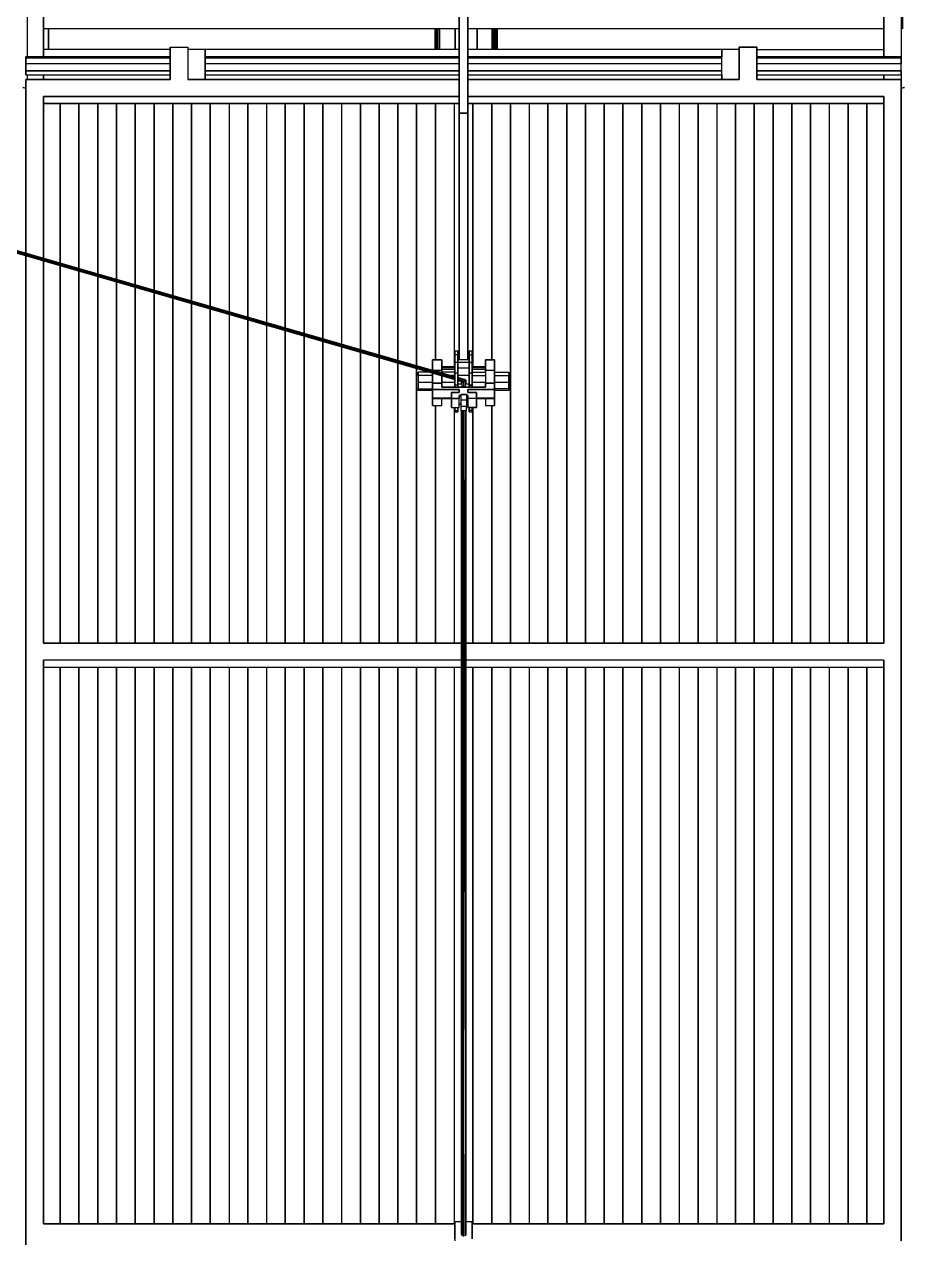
# Model space of a CAD drawing. Extents: x -32 to 51.8, y -51.6 to -5.5.
# Drawn here: x 9.26 to 13.27, y -48.26 to -42.71 of the extents above; entities that cross this region are included whole.
import ezdxf

# ---------------------------------------------------------------- set-up
doc = ezdxf.new("R2010")
doc.units = 0
doc.header["$MEASUREMENT"] = 0
doc.layers.get('0').update_dxf_attribs({"linetype": 'CONTINUOUS'})
doc.layers.add('hachures', color=5, linetype='CONTINUOUS')

msp = doc.modelspace()

# ---------------------------------------------------------------- linework, layer by layer
for p, q in [((11.2464, -43.1207), (11.2464, -41.2391)), ((11.2464, -41.2391), (11.2464, -43.1207)), ((11.286, -43.1207), (11.286, -41.2391)), ((11.286, -41.2391), (11.286, -43.1207)), ((11.2464, -41.2813), (11.2464, -43.0952)), ((13.2728, -42.7353), (13.2728, -42.2401)), ((11.2464, -43.0952), (11.2464, -42.5372)), ((9.2728, -42.6379), (9.2728, -42.8625)), ((9.3462, -42.6379), (9.3462, -42.8625)), ((9.3462, -42.6379), (9.3462, -42.8292)), ((9.3462, -42.8625), (9.3462, -42.6379)), ((11.2464, -42.6379), (11.2464, -43.1375)), ((13.1862, -42.8625), (13.1862, -42.6379)), ((13.1862, -42.6379), (13.1862, -42.8292)), ((13.1862, -42.6379), (13.1862, -42.8625)), ((13.1862, -42.8292), (13.1862, -42.6379)), ((13.2662, -42.6379), (13.2662, -42.8625)), ((13.2662, -42.6379), (13.2662, -42.8625)), ((13.2662, -42.6379), (13.2662, -42.7353)), ((11.2464, -42.7353), (9.3462, -42.7353)), ((9.3692, -42.7353), (9.3692, -42.8292)), ((9.3692, -42.7353), (9.3692, -42.8292)), ((9.3692, -42.8292), (9.3692, -42.7353)), ((11.1357, -42.8292), (11.1357, -42.7353)), ((11.1357, -42.7353), (11.1357, -42.8292)), ((11.1381, -42.7353), (11.138, -42.8292)), ((11.139, -42.8292), (11.139, -42.7353)), ((11.1447, -42.7353), (11.1446, -42.8292)), ((11.147, -42.8292), (11.147, -42.7353)), ((11.1526, -42.7353), (11.1525, -42.8292)), ((11.1549, -42.8292), (11.1549, -42.7353)), ((11.1572, -42.8292), (11.1572, -42.7353)), ((11.1582, -42.8292), (11.1582, -42.7353)), ((11.2277, -42.7353), (11.2277, -42.8292)), ((11.2277, -42.8292), (11.2277, -42.7353)), ((11.2277, -42.8292), (11.2277, -42.7353)), ((11.2277, -42.8292), (11.2277, -42.7353)), ((11.2277, -42.8292), (11.2277, -42.7353)), ((13.1862, -42.7353), (11.286, -42.7353)), ((11.3277, -42.7353), (11.3277, -42.8292)), ((11.3277, -42.8292), (11.3277, -42.7353)), ((11.3972, -42.8292), (11.3972, -42.7353)), ((11.3972, -42.8292), (11.3972, -42.7353)), ((11.3981, -42.7353), (11.3982, -42.8292)), ((11.4005, -42.7353), (11.4005, -42.8292)), ((11.4028, -42.7353), (11.4029, -42.8292)), ((11.4084, -42.7353), (11.4084, -42.8292)), ((11.4108, -42.8292), (11.4107, -42.7353)), ((11.4164, -42.7353), (11.4164, -42.8292)), ((11.4174, -42.8292), (11.4173, -42.7353)), ((11.4197, -42.7353), (11.4197, -42.8292)), ((13.2662, -42.7353), (13.2662, -42.7353)), ((13.2728, -42.7353), (13.2728, -42.7353)), ((9.9262, -42.8292), (9.3462, -42.8292)), ((9.3462, -42.8625), (9.3462, -42.8292)), ((9.9262, -42.9662), (9.9262, -42.8197)), ((9.9262, -42.8197), (10.0062, -42.8197)), ((9.9262, -42.852), (9.9262, -42.8197)), ((9.9262, -42.8197), (9.9262, -42.9662)), ((9.9262, -42.8197), (9.9262, -42.852)), ((10.0062, -42.8197), (10.0062, -42.9662)), ((10.0062, -42.8197), (10.0062, -42.8292)), ((10.0862, -42.8292), (10.0062, -42.8292)), ((11.2464, -42.8292), (10.0862, -42.8292)), ((10.0862, -42.9662), (10.0862, -42.8292)), ((10.0862, -42.8292), (10.0862, -42.9662)), ((12.4462, -42.8292), (11.286, -42.8292)), ((12.4462, -42.8292), (12.4462, -42.8292)), ((12.5262, -42.8292), (12.4462, -42.8292)), ((12.4462, -42.8292), (12.4462, -42.8292)), ((12.4462, -42.8292), (12.4462, -42.8292)), ((12.4462, -42.9662), (12.4462, -42.8292)), ((12.4462, -42.8625), (12.4462, -42.8292)), ((12.4462, -42.8292), (12.4462, -42.8625)), ((12.6062, -42.8197), (12.5262, -42.8197)), ((12.5262, -42.8197), (12.5262, -42.8197)), ((12.5262, -42.8197), (12.5262, -42.852)), ((12.5262, -42.8197), (12.5262, -42.9662)), ((12.5262, -42.852), (12.5262, -42.8197)), ((12.5262, -42.8197), (12.6062, -42.8197)), ((12.5262, -42.8292), (12.5262, -42.8292)), ((12.5262, -42.9662), (12.5262, -42.8292)), ((12.5262, -42.8292), (12.5262, -42.9662)), ((12.6062, -42.9662), (12.6062, -42.8197)), ((12.6062, -42.8197), (12.6062, -42.8197)), ((12.6062, -42.8197), (12.6062, -42.9662)), ((12.6062, -42.8292), (13.1862, -42.8292)), ((13.1862, -42.8625), (13.1862, -42.8292)), ((13.1862, -42.8292), (13.1862, -42.8625)), ((9.2662, -42.8625), (9.2662, -42.8682)), ((9.2662, -42.8625), (9.2662, -42.8812)), ((9.9262, -42.8625), (9.2662, -42.8625)), ((9.2662, -42.8682), (9.2662, -42.8625)), ((9.2662, -42.8625), (9.9262, -42.8625)), ((9.2662, -42.8682), (9.2662, -42.895)), ((9.2662, -42.8682), (9.9262, -42.8682)), ((9.2662, -42.895), (9.2662, -42.8682)), ((9.2662, -42.8812), (9.2662, -42.8812)), ((9.2662, -42.8812), (9.2662, -42.9134)), ((9.2662, -42.9134), (9.2662, -42.8812)), ((9.2662, -42.8812), (9.2662, -42.8812)), ((9.9262, -42.852), (9.9262, -42.852)), ((9.9262, -42.852), (9.9262, -42.8625)), ((9.9262, -42.8625), (9.9262, -42.852)), ((9.9262, -42.852), (9.9262, -42.852)), ((11.2464, -42.8625), (10.0862, -42.8625)), ((10.0862, -42.8625), (11.2464, -42.8625)), ((10.0862, -42.8682), (11.2464, -42.8682)), ((12.4462, -42.8625), (11.286, -42.8625)), ((11.286, -42.8625), (12.4462, -42.8625)), ((11.286, -42.8682), (12.4462, -42.8682)), ((12.5262, -42.852), (12.5262, -42.852)), ((12.5262, -42.8625), (12.5262, -42.852)), ((12.5262, -42.852), (12.5262, -42.8625)), ((12.5262, -42.8625), (12.5262, -42.8625)), ((12.5262, -42.8625), (12.5262, -42.8625)), ((12.5262, -42.8682), (12.5262, -42.8682)), ((12.6062, -42.852), (12.6062, -42.8625)), ((13.2662, -42.8625), (12.6062, -42.8625)), ((12.6062, -42.8625), (13.2662, -42.8625)), ((12.6062, -42.8682), (13.2662, -42.8682)), ((13.2662, -42.8625), (13.2662, -42.8682)), ((13.2662, -42.8682), (13.2662, -42.8625)), ((13.2662, -42.8625), (13.2662, -42.8812)), ((13.2662, -42.8682), (13.2662, -42.895)), ((13.2662, -42.895), (13.2662, -42.8682)), ((13.2662, -42.8812), (13.2662, -42.895)), ((9.2662, -42.895), (9.2662, -42.9272)), ((9.9262, -42.895), (9.2662, -42.895)), ((9.2662, -42.9272), (9.2662, -42.895)), ((9.2662, -42.9134), (9.2662, -42.9134)), ((9.2662, -42.9134), (9.2662, -42.9402)), ((9.2662, -42.9402), (9.2662, -42.9134)), ((9.2662, -42.9272), (9.2662, -42.9459)), ((9.2662, -42.9272), (9.9262, -42.9272)), ((9.2662, -42.9459), (9.2662, -42.9272)), ((9.9262, -42.9272), (9.2662, -42.9272)), ((9.2662, -42.9402), (9.2662, -42.9402)), ((9.2662, -42.9459), (9.2662, -42.9402)), ((9.2662, -42.9402), (9.2662, -42.9402)), ((9.2662, -42.9402), (9.2662, -42.9459)), ((11.2464, -42.895), (10.0862, -42.895)), ((10.0862, -42.9272), (11.2464, -42.9272)), ((11.2464, -42.9272), (10.0862, -42.9272)), ((12.4462, -42.895), (11.286, -42.895)), ((11.286, -42.9272), (12.4462, -42.9272)), ((12.4462, -42.9272), (11.286, -42.9272)), ((12.5262, -42.895), (12.5262, -42.895)), ((12.5262, -42.9272), (12.5262, -42.9272)), ((12.5262, -42.9272), (12.5262, -42.9272)), ((13.2662, -42.895), (12.6062, -42.895)), ((12.6062, -42.9272), (13.2662, -42.9272)), ((13.2662, -42.9272), (12.6062, -42.9272)), ((13.2662, -42.9272), (13.2662, -42.895)), ((13.2662, -42.9272), (13.2662, -42.9459)), ((13.2662, -42.9272), (13.2662, -42.9402)), ((13.2662, -42.9459), (13.2662, -42.9272)), ((13.2662, -42.9402), (13.2662, -42.9459)), ((9.2662, -42.9459), (9.9262, -42.9459)), ((9.2662, -43.0443), (9.2662, -42.9662)), ((9.2662, -42.9662), (9.3462, -42.9662)), ((9.3462, -42.9662), (9.2662, -42.9662)), ((9.2662, -42.9662), (9.2662, -42.9984)), ((9.2662, -42.9984), (9.2662, -42.9662)), ((9.2662, -42.9662), (9.2662, -43.0443)), ((9.2662, -42.9984), (9.2662, -42.9984)), ((9.2662, -42.9984), (9.2662, -43.0766)), ((9.2662, -42.9985), (9.2662, -42.9985)), ((9.2662, -43.0766), (9.2662, -42.9985)), ((9.2728, -42.9459), (9.2728, -42.9662)), ((9.3462, -42.9662), (9.3462, -42.9459)), ((9.3462, -42.9459), (9.3462, -42.9662)), ((9.3462, -42.9662), (9.3462, -42.9459)), ((9.3462, -42.9662), (9.9262, -42.9662)), ((9.9262, -42.9662), (9.3462, -42.9662)), ((9.9262, -42.9459), (9.9262, -42.9662)), ((9.9262, -42.9662), (9.9262, -42.9459)), ((9.9262, -42.9662), (9.9262, -42.9662)), ((10.0062, -42.9662), (11.2464, -42.9662)), ((11.2464, -42.9662), (10.0062, -42.9662)), ((10.0862, -42.9459), (11.2464, -42.9459)), ((11.286, -42.9459), (12.4462, -42.9459)), ((11.286, -42.9662), (12.5262, -42.9662)), ((12.5262, -42.9662), (11.286, -42.9662)), ((12.4462, -42.9662), (12.4462, -42.9459)), ((12.4462, -42.9459), (12.4462, -42.9662)), ((12.5262, -42.9459), (12.5262, -42.9459)), ((12.5262, -42.9662), (12.5262, -42.9459)), ((12.5262, -42.9459), (12.5262, -42.9662)), ((12.5262, -42.9662), (12.5262, -42.9662)), ((12.6062, -42.9459), (13.2662, -42.9459)), ((12.6062, -42.9459), (12.6062, -42.9662)), ((13.1862, -42.9662), (12.6062, -42.9662)), ((12.6062, -42.9662), (12.6062, -42.9662)), ((12.6062, -42.9662), (13.1862, -42.9662)), ((13.1862, -42.9662), (13.1862, -42.9459)), ((13.1862, -42.9459), (13.1862, -42.9662)), ((13.1862, -42.9662), (13.1862, -42.9459)), ((13.1862, -42.9459), (13.1862, -42.9662)), ((13.2662, -42.9662), (13.1862, -42.9662)), ((13.1862, -42.9662), (13.2662, -42.9662)), ((13.2662, -42.9459), (13.2662, -42.9662)), ((13.2662, -42.9459), (13.2662, -42.9662)), ((13.2662, -42.9662), (13.2662, -42.9662)), ((13.2662, -43.0443), (13.2662, -42.9662)), ((13.2662, -42.9662), (13.2662, -43.0443)), ((13.2662, -42.9985), (13.2662, -43.0443)), ((9.2518, -43.0038), (9.2662, -43.0058)), ((9.2662, -43.0058), (9.2518, -43.0039)), ((9.2662, -43.7603), (9.2662, -43.0443)), ((9.2662, -43.0443), (9.2662, -43.7603)), ((9.3462, -43.0443), (9.3462, -43.0443)), ((9.3462, -43.0443), (9.9262, -43.0443)), ((9.3462, -43.7834), (9.3462, -43.0443)), ((9.9262, -43.0443), (9.3462, -43.0443)), ((9.3462, -43.0443), (9.3462, -43.7834)), ((9.9262, -43.0443), (10.0062, -43.0443)), ((10.0062, -43.0443), (9.9262, -43.0443)), ((10.0062, -43.0443), (11.2464, -43.0443)), ((11.2464, -43.0443), (10.0062, -43.0443)), ((11.2464, -43.0952), (11.2464, -43.0311)), ((11.286, -43.0443), (12.5262, -43.0443)), ((12.5262, -43.0443), (11.286, -43.0443)), ((12.5262, -43.0443), (12.6062, -43.0443)), ((12.6062, -43.0443), (12.5262, -43.0443)), ((12.6062, -43.0443), (13.1862, -43.0443)), ((13.1862, -43.0443), (12.6062, -43.0443)), ((13.1862, -43.0443), (13.1862, -43.0766)), ((13.1862, -45.5437), (13.1862, -43.0443)), ((13.1862, -43.0443), (13.1862, -45.5437)), ((13.2662, -43.0058), (13.2804, -43.0038)), ((13.2804, -43.0038), (13.2662, -43.0058)), ((13.2662, -45.5437), (13.2662, -43.0443)), ((13.2662, -43.0443), (13.2662, -45.5437)), ((9.2662, -43.0766), (9.2662, -43.7603)), ((9.2662, -43.7603), (9.2662, -43.0766)), ((9.9262, -43.0766), (9.3462, -43.0766)), ((9.3462, -43.0766), (9.9262, -43.0766)), ((10.0062, -43.0766), (9.9262, -43.0766)), ((9.9262, -43.0766), (10.0062, -43.0766)), ((11.2464, -43.0766), (10.0062, -43.0766)), ((10.0062, -43.0766), (11.2464, -43.0766)), ((11.2464, -43.0952), (11.2464, -43.0952)), ((11.2464, -43.1375), (11.2464, -43.0952)), ((12.5262, -43.0766), (11.286, -43.0766)), ((11.286, -43.0766), (12.5262, -43.0766)), ((11.3089, -43.0766), (11.3089, -44.2807)), ((11.3947, -43.0766), (11.3947, -44.249)), ((12.6062, -43.0766), (12.5262, -43.0766)), ((12.5262, -43.0766), (12.6062, -43.0766)), ((13.1862, -43.0766), (12.6062, -43.0766)), ((12.6062, -43.0766), (13.1862, -43.0766)), ((13.1862, -43.0766), (13.1862, -45.5437)), ((7.1526, -43.1605), (11.226, -44.3378)), ((11.226, -44.3339), (7.1527, -43.1605)), ((11.2465, -44.2463), (11.2464, -43.1207)), ((11.2464, -43.1207), (11.286, -43.1207)), ((11.286, -43.1207), (11.2464, -43.1207)), ((11.2464, -43.1207), (11.2464, -44.2463)), ((11.2464, -43.1375), (11.2464, -43.1629)), ((11.2464, -43.1629), (11.2464, -43.1375)), ((11.2464, -43.1629), (11.2465, -44.2463)), ((11.2464, -44.2463), (11.2464, -43.1629)), ((11.286, -44.2463), (11.286, -43.1207)), ((11.286, -43.1207), (11.286, -43.1207)), ((11.286, -43.1207), (11.286, -44.2463)), ((11.226, -44.3378), (7.2049, -43.1766)), ((7.2049, -43.1766), (11.226, -44.3385)), ((11.226, -44.3339), (7.2091, -43.1732)), ((11.226, -44.329), (7.2092, -43.1731)), ((11.226, -44.3289), (7.2124, -43.1699)), ((11.226, -44.3259), (7.2124, -43.1699)), ((7.2139, -43.1681), (11.226, -44.3259)), ((9.2662, -45.5437), (9.2662, -43.7722)), ((9.2662, -43.7722), (9.2662, -45.576)), ((9.2662, -43.7722), (9.2662, -45.5437)), ((9.2662, -45.576), (9.2662, -43.7722)), ((9.3462, -45.5437), (9.3462, -43.7953)), ((9.3462, -43.7953), (9.3462, -45.5437)), ((11.226, -44.2076), (11.2405, -44.2076)), ((11.226, -44.2262), (11.226, -44.2076)), ((11.226, -44.2076), (11.226, -44.2127)), ((11.226, -44.2127), (11.226, -44.2358)), ((11.2405, -44.2076), (11.2405, -44.2262)), ((11.2405, -44.2262), (11.2405, -44.2076)), ((11.2916, -44.2076), (11.306, -44.2076)), ((11.2916, -44.2262), (11.2916, -44.2076)), ((11.2916, -44.2076), (11.2916, -44.2127)), ((11.2916, -44.2127), (11.2916, -44.2076)), ((11.2916, -44.2076), (11.2916, -44.2262)), ((11.2916, -44.2127), (11.2916, -44.2127)), ((11.2916, -44.2127), (11.2916, -44.2127)), ((11.2916, -44.2127), (11.2916, -44.2358)), ((11.2916, -44.2358), (11.2916, -44.2127)), ((11.306, -44.2076), (11.306, -44.2262)), ((11.306, -44.2262), (11.306, -44.2076)), ((11.1248, -44.249), (11.1248, -44.2619)), ((11.1248, -44.2619), (11.1248, -44.249)), ((11.1248, -44.249), (11.1667, -44.249)), ((11.1667, -44.249), (11.1248, -44.249)), ((11.1248, -44.249), (11.1248, -44.2967)), ((11.1248, -44.2619), (11.1248, -44.2967)), ((11.1248, -44.2967), (11.1248, -44.2619)), ((11.1667, -44.249), (11.1667, -44.2619)), ((11.1667, -44.2619), (11.1667, -44.249)), ((11.1667, -44.249), (11.1667, -44.2619)), ((11.1667, -44.2619), (11.1667, -44.2972)), ((11.1667, -44.2619), (11.1667, -44.2619)), ((11.1667, -44.2972), (11.1667, -44.2619)), ((11.2405, -44.2262), (11.226, -44.2262)), ((11.226, -44.2609), (11.226, -44.2262)), ((11.226, -44.2262), (11.226, -44.2609)), ((11.226, -44.2358), (11.226, -44.2358)), ((11.226, -44.2358), (11.226, -44.2778)), ((11.2405, -44.2609), (11.226, -44.2609)), ((11.226, -44.3103), (11.226, -44.2609)), ((11.226, -44.2778), (11.226, -44.2609)), ((11.226, -44.2609), (11.226, -44.3103)), ((11.2405, -44.2262), (11.2405, -44.2609)), ((11.2405, -44.2609), (11.2405, -44.2262)), ((11.2405, -44.2463), (11.2916, -44.2463)), ((11.2405, -44.2598), (11.2916, -44.2598)), ((11.2405, -44.2609), (11.2405, -44.3103)), ((11.2405, -44.3103), (11.2405, -44.2609)), ((11.2916, -44.2262), (11.306, -44.2262)), ((11.2916, -44.2609), (11.2916, -44.2262)), ((11.2916, -44.2262), (11.2916, -44.2609)), ((11.2916, -44.2358), (11.2916, -44.2358)), ((11.2916, -44.2358), (11.2916, -44.2463)), ((11.2916, -44.2463), (11.2916, -44.2598)), ((11.2916, -44.2609), (11.306, -44.2609)), ((11.2916, -44.3103), (11.2916, -44.2609)), ((11.306, -44.2609), (11.2916, -44.2609)), ((11.2916, -44.2609), (11.2916, -44.3103)), ((11.306, -44.2262), (11.306, -44.2609)), ((11.306, -44.2609), (11.306, -44.2262)), ((11.306, -44.2609), (11.306, -44.2609)), ((11.306, -44.2609), (11.306, -44.3103)), ((11.306, -44.3103), (11.306, -44.2609)), ((11.4077, -44.249), (11.3658, -44.249)), ((11.3658, -44.249), (11.3658, -44.2619)), ((11.3658, -44.2619), (11.3658, -44.249)), ((11.3658, -44.249), (11.4077, -44.249)), ((11.3658, -44.2619), (11.3658, -44.3045)), ((11.3658, -44.2619), (11.3658, -44.2972)), ((11.3658, -44.2972), (11.3658, -44.2619)), ((11.4077, -44.249), (11.4077, -44.2619)), ((11.4077, -44.2619), (11.4077, -44.249)), ((11.4077, -44.249), (11.4077, -44.2972)), ((11.4077, -44.2619), (11.4077, -44.2972)), ((11.4077, -44.2972), (11.4077, -44.2619)), ((11.0594, -44.3045), (11.0594, -44.3207)), ((11.1084, -44.3045), (11.0594, -44.3045)), ((11.0594, -44.3045), (11.0594, -44.313)), ((11.0594, -44.3207), (11.0594, -44.3045)), ((11.0594, -44.313), (11.0594, -44.313)), ((11.0594, -44.313), (11.0594, -44.3414)), ((11.0594, -44.3207), (11.0594, -44.3522)), ((11.1248, -44.3207), (11.0594, -44.3207)), ((11.1248, -44.2807), (11.1248, -44.2807)), ((11.1248, -44.2807), (11.1248, -44.2967)), ((11.1248, -44.2918), (11.1248, -44.2814)), ((11.1248, -44.2814), (11.1248, -44.2814)), ((11.1248, -44.3092), (11.1248, -44.3551)), ((11.1248, -44.3551), (11.1248, -44.3092)), ((11.1667, -44.2972), (11.1269, -44.2972)), ((11.1269, -44.2972), (11.1667, -44.2972)), ((11.226, -44.2807), (11.1667, -44.2807)), ((11.1667, -44.2814), (11.226, -44.2814)), ((11.226, -44.2918), (11.1667, -44.2918)), ((11.1667, -44.2918), (11.226, -44.2918)), ((11.1667, -44.2972), (11.1667, -44.2972)), ((11.1667, -44.3087), (11.1667, -44.2972)), ((11.1667, -44.2972), (11.1667, -44.3087)), ((11.226, -44.3045), (11.1667, -44.3045)), ((11.1667, -44.3551), (11.1667, -44.3213)), ((11.1667, -44.3213), (11.1667, -44.3551)), ((11.226, -44.3207), (11.2081, -44.3207)), ((11.226, -44.2778), (11.226, -44.2778)), ((11.226, -44.2778), (11.226, -44.3045)), ((11.226, -44.3259), (11.226, -44.2778)), ((11.226, -44.313), (11.226, -44.3045)), ((11.226, -44.3045), (11.226, -44.3207)), ((11.2405, -44.3103), (11.226, -44.3103)), ((11.226, -44.3646), (11.226, -44.3103)), ((11.226, -44.3103), (11.226, -44.3646)), ((11.226, -44.3207), (11.226, -44.3259)), ((11.2405, -44.2848), (11.2916, -44.2848)), ((11.2405, -44.3646), (11.2405, -44.3103)), ((11.2405, -44.3103), (11.2405, -44.3646)), ((11.2916, -44.3205), (11.2405, -44.3205)), ((11.2405, -44.33), (11.2743, -44.3398)), ((11.2743, -44.3398), (11.2405, -44.3301)), ((11.306, -44.3103), (11.2916, -44.3103)), ((11.2916, -44.3646), (11.2916, -44.3103)), ((11.2916, -44.3103), (11.2916, -44.3646)), ((11.3658, -44.2807), (11.306, -44.2807)), ((11.306, -44.2814), (11.3658, -44.2814)), ((11.3658, -44.2918), (11.306, -44.2918)), ((11.306, -44.2918), (11.3658, -44.2918)), ((11.306, -44.3045), (11.3658, -44.3045)), ((11.306, -44.3103), (11.306, -44.3646)), ((11.306, -44.3646), (11.306, -44.3103)), ((11.306, -44.3207), (11.3658, -44.3207)), ((11.3658, -44.2807), (11.3658, -44.2807)), ((11.3658, -44.2814), (11.3658, -44.2814)), ((11.3658, -44.3045), (11.3658, -44.2918)), ((11.3658, -44.2918), (11.3658, -44.3045)), ((11.3658, -44.2972), (11.3658, -44.3551)), ((11.4077, -44.2972), (11.3658, -44.2972)), ((11.4077, -44.2918), (11.4077, -44.2807)), ((11.4077, -44.2807), (11.4077, -44.2972)), ((11.4077, -44.2972), (11.4077, -44.3551)), ((11.4077, -44.3551), (11.4077, -44.2972)), ((11.4077, -44.3045), (11.4731, -44.3045)), ((11.4077, -44.3207), (11.4731, -44.3207)), ((11.4731, -44.3045), (11.4731, -44.3207)), ((11.4731, -44.313), (11.4731, -44.3045)), ((11.4731, -44.3207), (11.4731, -44.3522)), ((11.4731, -44.3522), (11.4731, -44.3207)), ((11.0594, -44.3414), (11.0594, -44.3414)), ((11.0594, -44.3414), (11.0594, -44.3414)), ((11.0594, -44.3414), (11.0594, -44.3729)), ((11.0594, -44.3522), (11.0594, -44.3806)), ((11.1248, -44.3522), (11.0594, -44.3522)), ((11.0594, -44.3729), (11.0594, -44.3729)), ((11.0594, -44.3729), (11.0594, -44.3892)), ((11.0594, -44.3729), (11.0594, -44.3729)), ((11.0594, -44.3806), (11.0594, -44.3892)), ((11.0594, -44.3806), (11.1248, -44.3806)), ((11.0594, -44.3892), (11.0594, -44.3806)), ((11.1248, -44.3551), (11.1248, -44.3735)), ((11.1667, -44.3551), (11.1248, -44.3551)), ((11.1248, -44.3739), (11.1248, -44.3555)), ((11.1248, -44.3555), (11.1667, -44.3555)), ((11.1248, -44.3735), (11.1248, -44.3838)), ((11.1248, -44.3838), (11.1248, -44.3739)), ((11.1248, -44.3838), (11.1248, -44.4244)), ((11.1248, -44.4244), (11.1248, -44.3838)), ((11.1248, -44.3838), (11.1667, -44.3838)), ((11.1667, -44.3842), (11.1248, -44.3842)), ((11.226, -44.3522), (11.1667, -44.3522)), ((11.1667, -44.3735), (11.1667, -44.3551)), ((11.1667, -44.3555), (11.1667, -44.3735)), ((11.2465, -44.3735), (11.1667, -44.3735)), ((11.1667, -44.3735), (11.1667, -44.3739)), ((11.1667, -44.3739), (11.2465, -44.3739)), ((11.1667, -44.3838), (11.2465, -44.3838)), ((11.2465, -44.3842), (11.1667, -44.3842)), ((11.226, -44.3385), (11.226, -44.3522)), ((11.226, -44.3735), (11.226, -44.3385)), ((11.226, -44.3522), (11.226, -44.3735)), ((11.2405, -44.3646), (11.226, -44.3646)), ((11.226, -44.3735), (11.226, -44.3646)), ((11.226, -44.3646), (11.226, -44.3735)), ((11.2776, -44.3438), (11.2405, -44.3331)), ((11.2776, -44.3438), (11.2405, -44.3331)), ((11.2743, -44.3478), (11.2405, -44.338)), ((11.2743, -44.3478), (11.2405, -44.3381)), ((11.2664, -44.3495), (11.2405, -44.342)), ((11.2405, -44.342), (11.2664, -44.3495)), ((11.2405, -44.3426), (11.2584, -44.3478)), ((11.2551, -44.3596), (11.2405, -44.3596)), ((11.2405, -44.3735), (11.2405, -44.3646)), ((11.2405, -44.3646), (11.2405, -44.3735)), ((11.286, -44.3735), (11.2465, -44.3735)), ((11.2465, -44.3739), (11.286, -44.3739)), ((11.2465, -44.3838), (11.2465, -44.3981)), ((11.2465, -44.3838), (11.2465, -44.3981)), ((11.2465, -44.3981), (11.2465, -44.3842)), ((11.2551, -44.3469), (11.2551, -44.3596)), ((11.261, -44.3735), (11.2584, -44.3478)), ((11.2584, -44.3478), (11.2584, -44.3735)), ((11.2664, -44.3495), (11.2584, -44.3478)), ((11.2743, -44.3478), (11.2664, -44.3495)), ((11.2689, -44.3735), (11.2664, -44.3495)), ((11.2664, -44.3495), (11.2664, -44.3735)), ((11.2743, -44.3398), (11.2776, -44.3438)), ((11.2776, -44.3438), (11.2743, -44.3478)), ((11.2743, -44.3735), (11.2743, -44.3478)), ((11.2776, -44.3596), (11.2776, -44.3438)), ((11.2916, -44.3596), (11.2776, -44.3596)), ((11.3658, -44.3735), (11.286, -44.3735)), ((11.286, -44.3739), (11.3658, -44.3739)), ((11.286, -44.3981), (11.286, -44.3838)), ((11.286, -44.3838), (11.286, -44.3842)), ((11.286, -44.3842), (11.286, -44.3838)), ((11.286, -44.3838), (11.3658, -44.3838)), ((11.3658, -44.3842), (11.286, -44.3842)), ((11.286, -44.3842), (11.286, -44.3981)), ((11.2916, -44.3646), (11.306, -44.3646)), ((11.2916, -44.3735), (11.2916, -44.3646)), ((11.306, -44.3646), (11.2916, -44.3646)), ((11.2916, -44.3646), (11.2916, -44.3735)), ((11.3658, -44.3522), (11.306, -44.3522)), ((11.306, -44.3646), (11.306, -44.3646)), ((11.306, -44.3646), (11.306, -44.3735)), ((11.306, -44.3735), (11.306, -44.3646)), ((11.3658, -44.3551), (11.3658, -44.3735)), ((11.4077, -44.3551), (11.3658, -44.3551)), ((11.3658, -44.3735), (11.3658, -44.3555)), ((11.3658, -44.3555), (11.4077, -44.3555)), ((11.3658, -44.3735), (11.3658, -44.3739)), ((11.3658, -44.3838), (11.4077, -44.3838)), ((11.4077, -44.3842), (11.3658, -44.3842)), ((11.4731, -44.3522), (11.4077, -44.3522)), ((11.4077, -44.3735), (11.4077, -44.3551)), ((11.4077, -44.3555), (11.4077, -44.3739)), ((11.4077, -44.3838), (11.4077, -44.3735)), ((11.4077, -44.3739), (11.4077, -44.3838)), ((11.4731, -44.3806), (11.4077, -44.3806)), ((11.4077, -44.4244), (11.4077, -44.3838)), ((11.4077, -44.3838), (11.4077, -44.4244)), ((11.4731, -44.3522), (11.4731, -44.3806)), ((11.4731, -44.3806), (11.4731, -44.3522)), ((11.4731, -44.3806), (11.4731, -44.3892)), ((11.1248, -44.3892), (11.0594, -44.3892)), ((11.1248, -44.3892), (11.1248, -44.4095)), ((11.1248, -44.4141), (11.1248, -44.3957)), ((11.1248, -44.4578), (11.1248, -44.3957)), ((11.1248, -44.3957), (11.1248, -44.3957)), ((11.1248, -44.3961), (11.1248, -44.3961)), ((11.1248, -44.3961), (11.1248, -44.4145)), ((11.1248, -44.4095), (11.1248, -44.4095)), ((11.1248, -44.4095), (11.1248, -44.4224)), ((11.1248, -44.4095), (11.1248, -44.4095)), ((11.1248, -44.4244), (11.1248, -44.4141)), ((11.1248, -44.4224), (11.1248, -44.4578)), ((11.1248, -44.4244), (11.1248, -44.4248)), ((11.1667, -44.4244), (11.1248, -44.4244)), ((11.1248, -44.4248), (11.1248, -44.4578)), ((11.1248, -44.4248), (11.1667, -44.4248)), ((11.2112, -44.4244), (11.1667, -44.4244)), ((11.1667, -44.4578), (11.1667, -44.4248)), ((11.1667, -44.4248), (11.2112, -44.4248)), ((11.2112, -44.4112), (11.2112, -44.3981)), ((11.2112, -44.3981), (11.2465, -44.3981)), ((11.2465, -44.3981), (11.2112, -44.3981)), ((11.2112, -44.3981), (11.2112, -44.4112)), ((11.2112, -44.4252), (11.2112, -44.4112)), ((11.2112, -44.4112), (11.2112, -44.4386)), ((11.2112, -44.4112), (11.2112, -44.4252)), ((11.2112, -44.4386), (11.2112, -44.4112)), ((11.2112, -44.4658), (11.2112, -44.4252)), ((11.2112, -44.4252), (11.2465, -44.4252)), ((11.2465, -44.4252), (11.2112, -44.4252)), ((11.2112, -44.4252), (11.2112, -44.4658)), ((11.2112, -44.4386), (11.2112, -44.4386)), ((11.2112, -44.4386), (11.2112, -44.4518)), ((11.2112, -44.4386), (11.2112, -44.4386)), ((11.2112, -44.4518), (11.2112, -44.4386)), ((11.2465, -44.4112), (11.2465, -44.4112)), ((11.2465, -44.4112), (11.255, -44.4112)), ((11.2465, -44.4252), (11.2465, -44.4112)), ((11.2465, -44.4112), (11.2465, -44.4252)), ((11.255, -44.4112), (11.2465, -44.4112)), ((11.2465, -44.4112), (11.2465, -44.4252)), ((11.2465, -44.4658), (11.2465, -44.4252)), ((11.255, -44.4085), (11.255, -44.4052)), ((11.255, -44.4052), (11.2793, -44.4052)), ((11.255, -44.4323), (11.255, -44.4085)), ((11.2793, -44.4085), (11.255, -44.4085)), ((11.255, -44.4625), (11.255, -44.4323)), ((11.2793, -44.4323), (11.255, -44.4323)), ((11.2793, -44.4052), (11.2793, -44.4085)), ((11.2793, -44.4085), (11.2793, -44.4323)), ((11.2793, -44.4112), (11.286, -44.4112)), ((11.286, -44.4112), (11.2793, -44.4112)), ((11.2793, -44.4323), (11.2793, -44.4625)), ((11.286, -44.3981), (11.3253, -44.3981)), ((11.3253, -44.3981), (11.286, -44.3981)), ((11.286, -44.4112), (11.286, -44.4518)), ((11.286, -44.4112), (11.286, -44.4252)), ((11.286, -44.4252), (11.286, -44.4112)), ((11.286, -44.4252), (11.286, -44.4658)), ((11.3253, -44.4252), (11.286, -44.4252)), ((11.286, -44.4658), (11.286, -44.4252)), ((11.286, -44.4386), (11.286, -44.4386)), ((11.286, -44.4386), (11.286, -44.4386)), ((11.3253, -44.3981), (11.3253, -44.4112)), ((11.3253, -44.4112), (11.3253, -44.3981)), ((11.3253, -44.4112), (11.3253, -44.4252)), ((11.3253, -44.4252), (11.3253, -44.4112)), ((11.3658, -44.4244), (11.3253, -44.4244)), ((11.3253, -44.4248), (11.3658, -44.4248)), ((11.3253, -44.4252), (11.3253, -44.4658)), ((11.3253, -44.4658), (11.3253, -44.4252)), ((11.4077, -44.4244), (11.3658, -44.4244)), ((11.3658, -44.4248), (11.4077, -44.4248)), ((11.3658, -44.4248), (11.3658, -44.4578)), ((11.3658, -44.4248), (11.3658, -44.4578)), ((11.4731, -44.3892), (11.4077, -44.3892)), ((11.4077, -44.4248), (11.4077, -44.4244)), ((11.4077, -44.4244), (11.4077, -44.4578)), ((11.4077, -44.4578), (11.4077, -44.4248)), ((11.1248, -44.4578), (11.1667, -44.4578)), ((11.2112, -44.4518), (11.2112, -44.4658)), ((11.2112, -44.4658), (11.2112, -44.4518)), ((11.2112, -44.4658), (11.2465, -44.4658)), ((11.226, -44.4658), (11.226, -44.4674)), ((11.226, -44.4809), (11.226, -44.4658)), ((11.226, -44.4658), (11.226, -44.4809)), ((11.226, -44.4674), (11.226, -44.4674)), ((11.226, -44.4674), (11.226, -44.486)), ((11.226, -44.4809), (11.2405, -44.4809)), ((11.226, -44.486), (11.226, -44.4809)), ((11.226, -44.4809), (11.226, -44.486)), ((11.226, -44.486), (11.2405, -44.486)), ((11.2405, -44.4809), (11.2405, -44.4658)), ((11.2405, -44.4658), (11.2405, -44.4809)), ((11.2405, -44.486), (11.2405, -44.4809)), ((11.2405, -44.4809), (11.2405, -44.486)), ((11.2465, -44.4518), (11.255, -44.4518)), ((11.255, -44.4518), (11.2465, -44.4518)), ((11.255, -44.4815), (11.255, -44.4625)), ((11.2793, -44.4625), (11.255, -44.4625)), ((11.2793, -44.4815), (11.255, -44.4815)), ((11.2551, -44.4815), (11.2551, -48.2472)), ((11.2552, -44.4815), (11.2584, -48.2541)), ((11.2584, -44.4815), (11.2584, -48.2541)), ((11.2585, -44.4815), (11.2663, -48.2569)), ((11.2663, -48.2569), (11.2664, -44.4815)), ((11.2665, -44.4815), (11.2743, -48.2541)), ((11.2743, -48.2541), (11.2743, -44.4815)), ((11.2776, -48.2472), (11.2744, -44.4815)), ((11.2776, -48.2472), (11.2776, -44.4815)), ((11.2793, -44.4518), (11.286, -44.4518)), ((11.286, -44.4518), (11.2793, -44.4518)), ((11.2793, -44.4815), (11.2793, -44.4625)), ((11.286, -44.4518), (11.286, -44.4658)), ((11.286, -44.4658), (11.286, -44.4518)), ((11.286, -44.4658), (11.3253, -44.4658)), ((11.3253, -44.4658), (11.286, -44.4658)), ((11.2916, -44.4809), (11.2916, -44.4658)), ((11.2916, -44.4674), (11.2916, -44.4658)), ((11.2916, -44.4658), (11.2916, -44.4809)), ((11.2916, -44.4658), (11.2916, -44.4674)), ((11.2916, -44.4674), (11.2916, -44.4674)), ((11.2916, -44.4674), (11.2916, -44.486)), ((11.2916, -44.486), (11.2916, -44.4674)), ((11.2916, -44.4674), (11.2916, -44.4674)), ((11.306, -44.4809), (11.2916, -44.4809)), ((11.2916, -44.486), (11.2916, -44.4809)), ((11.2916, -44.4809), (11.2916, -44.486)), ((11.2916, -44.486), (11.306, -44.486)), ((11.306, -44.4658), (11.306, -44.4809)), ((11.306, -44.4809), (11.306, -44.4658)), ((11.306, -44.4809), (11.306, -44.486)), ((11.306, -44.486), (11.306, -44.4809)), ((11.306, -44.486), (11.306, -44.486)), ((11.3089, -44.4658), (11.3089, -45.5437)), ((11.3658, -44.4578), (11.4077, -44.4578)), ((9.2662, -45.6218), (9.2662, -45.5437)), ((9.2662, -45.5437), (9.2662, -45.6218)), ((9.3462, -45.5437), (11.2551, -45.5437)), ((11.2551, -45.5437), (9.3462, -45.5437)), ((11.2776, -45.5437), (13.1862, -45.5437)), ((13.1862, -45.5437), (11.2776, -45.5437)), ((13.2662, -45.6218), (13.2662, -45.5437)), ((13.2662, -45.5437), (13.2662, -45.6218)), ((9.2662, -45.576), (9.2662, -45.6541)), ((9.2662, -45.6541), (9.2662, -45.576)), ((9.2662, -48.1993), (9.2662, -45.6218)), ((9.2662, -45.6218), (9.2662, -48.1993)), ((9.2662, -45.6541), (9.2662, -48.2316)), ((9.2662, -48.2316), (9.2662, -45.6541)), ((11.2551, -45.6218), (9.3462, -45.6218)), ((9.3462, -45.6218), (9.3462, -48.1993)), ((9.3462, -48.1993), (9.3462, -45.6218)), ((9.3462, -45.6541), (11.2551, -45.6541)), ((13.1862, -45.6218), (11.2776, -45.6218)), ((11.2776, -45.6541), (13.1862, -45.6541)), ((11.3089, -45.6541), (11.3089, -48.1993)), ((13.1862, -48.1993), (13.1862, -45.6218)), ((13.1862, -45.6218), (13.1862, -45.6541)), ((13.1862, -45.6218), (13.1862, -48.1993)), ((13.1862, -45.6541), (13.1862, -48.1993)), ((13.2662, -48.1993), (13.2662, -45.6218)), ((13.2662, -45.6218), (13.2662, -48.1993)), ((13.1862, -48.1993), (13.1862, -47.6838)), ((9.2662, -48.2774), (9.2662, -48.1993)), ((9.2662, -48.1993), (9.2662, -48.2774)), ((9.3462, -48.1993), (11.2262, -48.1993)), ((11.2262, -48.1993), (9.3462, -48.1993)), ((11.2551, -48.1902), (11.2262, -48.1902)), ((11.2262, -48.1902), (11.2262, -48.1993)), ((11.2262, -48.2683), (11.2262, -48.1902)), ((11.2262, -48.1902), (11.2262, -48.2683)), ((11.2262, -48.1993), (11.2262, -48.2774)), ((11.3062, -48.1902), (11.2776, -48.1902)), ((11.3062, -48.1902), (11.3062, -48.2683)), ((11.3062, -48.2683), (11.3062, -48.1902)), ((11.3062, -48.1993), (13.1862, -48.1993)), ((13.1862, -48.1993), (11.3062, -48.1993)), ((13.1862, -48.1993), (13.1862, -48.1993)), ((13.2662, -48.2774), (13.2662, -48.1993)), ((13.2662, -48.1993), (13.2662, -48.2775)), ((9.2662, -48.2316), (9.2662, -48.3097)), ((9.2662, -48.3097), (9.2662, -48.2316))]:
    msp.add_line(p, q)
at = {"layer": 'hachures'}
for p, q in [((9.4232, -43.8056), (9.4232, -43.0766)), ((9.4232, -43.0766), (9.4232, -43.8056)), ((9.5089, -43.8304), (9.5089, -43.0766)), ((9.5089, -43.0766), (9.5089, -43.8304)), ((9.5946, -43.0766), (9.5947, -43.8551)), ((9.5947, -43.8551), (9.5946, -43.0766)), ((9.6804, -43.0766), (9.6804, -43.8798)), ((9.6804, -43.8798), (9.6804, -43.0766)), ((9.7661, -43.0766), (9.7661, -43.9046)), ((9.7661, -43.9046), (9.7661, -43.0766)), ((9.8518, -43.0766), (9.8518, -43.9293)), ((9.8518, -43.9293), (9.8518, -43.0766)), ((9.9375, -43.0766), (9.9375, -43.954)), ((9.9375, -43.954), (9.9375, -43.0766)), ((10.0232, -43.0766), (10.0232, -43.9788)), ((10.0232, -43.9788), (10.0232, -43.0766)), ((10.1089, -43.0766), (10.1089, -44.0035)), ((10.1089, -44.0035), (10.1089, -43.0766)), ((10.1947, -43.0766), (10.1947, -44.0282)), ((10.2804, -43.0766), (10.2804, -44.053)), ((10.2804, -44.053), (10.2804, -43.0766)), ((10.3661, -43.0766), (10.3661, -44.0777)), ((10.4518, -43.0766), (10.4518, -44.1024)), ((10.4518, -44.1024), (10.4518, -43.0766)), ((10.5375, -43.0766), (10.5375, -44.1272)), ((10.5375, -44.1272), (10.5375, -43.0766)), ((10.6232, -43.0766), (10.6232, -44.1519)), ((10.6232, -44.1519), (10.6232, -43.0766)), ((10.7089, -43.0766), (10.7089, -44.1766)), ((10.7947, -43.0766), (10.7947, -44.2014)), ((10.7947, -44.2014), (10.7947, -43.0766)), ((10.8804, -43.0766), (10.8804, -44.2261)), ((10.8804, -44.2261), (10.8804, -43.0766)), ((10.9661, -43.0766), (10.9661, -44.2509)), ((10.9661, -44.2509), (10.9661, -43.0766)), ((11.0518, -43.0766), (11.0518, -44.2756)), ((11.0518, -44.2756), (11.0518, -43.0766)), ((11.1375, -43.0766), (11.1375, -44.249)), ((11.1375, -44.249), (11.1375, -43.0766)), ((11.2232, -43.0766), (11.2232, -44.2807)), ((11.3089, -44.2807), (11.3089, -43.0766)), ((11.3947, -44.249), (11.3947, -43.0766)), ((11.4804, -43.0766), (11.4804, -45.5437)), ((11.4804, -45.5437), (11.4804, -43.0766)), ((11.5661, -43.0766), (11.5661, -45.5437)), ((11.6518, -43.0766), (11.6518, -45.5437)), ((11.6518, -45.5437), (11.6518, -43.0766)), ((11.7375, -43.0766), (11.7375, -45.5437)), ((11.7375, -45.5437), (11.7375, -43.0766)), ((11.8232, -43.0766), (11.8232, -45.5437)), ((11.8232, -45.5437), (11.8232, -43.0766)), ((11.9089, -43.0766), (11.9089, -45.5437)), ((11.9089, -45.5437), (11.9089, -43.0766)), ((11.9947, -43.0766), (11.9947, -45.5437)), ((11.9947, -45.5437), (11.9947, -43.0766)), ((12.0804, -43.0766), (12.0804, -45.5437)), ((12.0804, -45.5437), (12.0804, -43.0766)), ((12.1661, -43.0766), (12.1661, -45.5437)), ((12.1661, -45.5437), (12.1661, -43.0766)), ((12.2518, -43.0766), (12.2518, -45.5437)), ((12.3375, -43.0766), (12.3375, -45.5437)), ((12.3375, -45.5437), (12.3375, -43.0766)), ((12.4232, -43.0766), (12.4232, -45.5437)), ((12.5089, -43.0766), (12.5089, -45.5437)), ((12.5089, -45.5437), (12.5089, -43.0766)), ((12.5947, -43.0766), (12.5947, -45.5437)), ((12.5947, -45.5437), (12.5947, -43.0766)), ((12.6804, -43.0766), (12.6804, -45.5437)), ((12.6804, -45.5437), (12.6804, -43.0766)), ((12.7661, -43.0766), (12.7661, -45.5437)), ((12.7661, -45.5437), (12.7661, -43.0766)), ((12.8518, -43.0766), (12.8518, -45.5437)), ((12.8518, -45.5437), (12.8518, -43.0766)), ((12.9375, -45.5437), (12.9375, -43.0766)), ((13.0232, -43.0766), (13.0232, -45.5437)), ((13.0232, -45.5437), (13.0232, -43.0766)), ((13.1089, -43.0766), (13.1089, -45.5437)), ((13.1089, -45.5437), (13.1089, -43.0766)), ((9.4232, -45.5437), (9.4232, -43.8175)), ((9.4232, -43.8175), (9.4232, -45.5437)), ((9.5089, -45.5437), (9.5089, -43.8423)), ((9.5089, -43.8423), (9.5089, -45.5437)), ((9.5947, -43.8671), (9.5947, -45.5437)), ((9.5947, -45.5437), (9.5947, -43.8671)), ((9.6804, -43.8918), (9.6804, -45.5437)), ((9.6804, -45.5437), (9.6804, -43.8918)), ((9.7661, -43.9166), (9.7661, -45.5437)), ((9.7661, -45.5437), (9.7661, -43.9166)), ((9.8518, -43.9414), (9.8518, -45.5437)), ((9.8518, -45.5437), (9.8518, -43.9414)), ((9.9375, -43.9661), (9.9375, -45.5437)), ((9.9375, -45.5437), (9.9375, -43.9661)), ((10.0232, -43.9909), (10.0232, -45.5437)), ((10.0232, -45.5437), (10.0232, -43.9909)), ((10.1089, -44.0157), (10.1089, -45.5437)), ((10.1089, -45.5437), (10.1089, -44.0157)), ((10.1947, -44.0404), (10.1947, -45.5437)), ((10.2804, -44.0652), (10.2804, -45.5437)), ((10.2804, -45.5437), (10.2804, -44.0652)), ((10.3661, -44.09), (10.3661, -45.5437)), ((10.4518, -44.1147), (10.4518, -45.5437)), ((10.4518, -45.5437), (10.4518, -44.1147)), ((10.5375, -44.1395), (10.5375, -45.5437)), ((10.5375, -45.5437), (10.5375, -44.1395)), ((10.6232, -44.1643), (10.6232, -45.5437)), ((10.6232, -45.5437), (10.6232, -44.1643)), ((10.7089, -44.1891), (10.7089, -45.5437)), ((10.7947, -44.2138), (10.7947, -45.5437)), ((10.7947, -45.5437), (10.7947, -44.2138)), ((10.8804, -44.2386), (10.8804, -45.5437)), ((10.8804, -45.5437), (10.8804, -44.2386)), ((10.9661, -44.2634), (10.9661, -45.5437)), ((10.9661, -45.5437), (10.9661, -44.2634)), ((11.0518, -44.2881), (11.0518, -45.5437)), ((11.0518, -45.5437), (11.0518, -44.2881)), ((11.1375, -44.4578), (11.1375, -45.5437)), ((11.1375, -45.5437), (11.1375, -44.4578)), ((11.2232, -44.4658), (11.2232, -45.5437)), ((11.3089, -45.5437), (11.3089, -44.4658)), ((11.3947, -44.4578), (11.3947, -45.5437)), ((11.3947, -45.5437), (11.3947, -44.4578)), ((9.4232, -48.1993), (9.4232, -45.6541)), ((9.4232, -45.6541), (9.4232, -48.1993)), ((9.5089, -48.1993), (9.5089, -45.6541)), ((9.5089, -45.6541), (9.5089, -48.1993)), ((9.5947, -45.6541), (9.5947, -48.1993)), ((9.5947, -48.1993), (9.5947, -45.6541)), ((9.6804, -45.6541), (9.6804, -48.1993)), ((9.6804, -48.1993), (9.6804, -45.6541)), ((9.7661, -45.6541), (9.7661, -48.1993)), ((9.7661, -48.1993), (9.7661, -45.6541)), ((9.8518, -45.6541), (9.8518, -48.1993)), ((9.8518, -48.1993), (9.8518, -45.6541)), ((9.9375, -45.6541), (9.9375, -48.1993)), ((9.9375, -48.1993), (9.9375, -45.6541)), ((10.0232, -45.6541), (10.0232, -48.1993)), ((10.0232, -48.1993), (10.0232, -45.6541)), ((10.1089, -45.6541), (10.1089, -48.1993)), ((10.1089, -48.1993), (10.1089, -45.6541)), ((10.1947, -45.6541), (10.1947, -48.1993)), ((10.2804, -45.6541), (10.2804, -48.1993)), ((10.2804, -48.1993), (10.2804, -45.6541)), ((10.3661, -45.6541), (10.3661, -48.1993)), ((10.4518, -45.6541), (10.4518, -48.1993)), ((10.4518, -48.1993), (10.4518, -45.6541)), ((10.5375, -45.6541), (10.5375, -48.1993)), ((10.5375, -48.1993), (10.5375, -45.6541)), ((10.6232, -45.6541), (10.6232, -48.1993)), ((10.6232, -48.1993), (10.6232, -45.6541)), ((10.7089, -45.6541), (10.7089, -48.1993)), ((10.7947, -45.6541), (10.7947, -48.1993)), ((10.7947, -48.1993), (10.7947, -45.6541)), ((10.8804, -45.6541), (10.8804, -48.1993)), ((10.8804, -48.1993), (10.8804, -45.6541)), ((10.9661, -45.6541), (10.9661, -48.1993)), ((10.9661, -48.1993), (10.9661, -45.6541)), ((11.0518, -45.6541), (11.0518, -48.1993)), ((11.0518, -48.1993), (11.0518, -45.6541)), ((11.1375, -45.6541), (11.1375, -48.1993)), ((11.1375, -48.1993), (11.1375, -45.6541)), ((11.2232, -45.6541), (11.2232, -48.1993)), ((11.3089, -48.1993), (11.3089, -45.6541)), ((11.3947, -45.6541), (11.3947, -48.1993)), ((11.3947, -48.1993), (11.3947, -45.6541)), ((11.4804, -45.6541), (11.4804, -48.1993)), ((11.4804, -48.1993), (11.4804, -45.6541)), ((11.5661, -45.6541), (11.5661, -48.1993)), ((11.6518, -45.6541), (11.6518, -48.1993)), ((11.6518, -48.1993), (11.6518, -45.6541)), ((11.7375, -45.6541), (11.7375, -48.1993)), ((11.7375, -48.1993), (11.7375, -45.6541)), ((11.8232, -45.6541), (11.8232, -48.1993)), ((11.8232, -48.1993), (11.8232, -45.6541)), ((11.9089, -45.6541), (11.9089, -48.1993)), ((11.9089, -48.1993), (11.9089, -45.6541)), ((11.9947, -45.6541), (11.9947, -48.1993)), ((11.9947, -48.1993), (11.9947, -45.6541)), ((12.0804, -45.6541), (12.0804, -48.1993)), ((12.0804, -48.1993), (12.0804, -45.6541)), ((12.1661, -45.6541), (12.1661, -48.1993)), ((12.1661, -48.1993), (12.1661, -45.6541)), ((12.2518, -45.6541), (12.2518, -48.1993)), ((12.3375, -45.6541), (12.3375, -48.1993)), ((12.3375, -48.1993), (12.3375, -45.6541)), ((12.4232, -45.6541), (12.4232, -48.1993)), ((12.5089, -45.6541), (12.5089, -48.1993)), ((12.5089, -48.1993), (12.5089, -45.6541)), ((12.5947, -45.6541), (12.5947, -48.1993)), ((12.5947, -48.1993), (12.5947, -45.6541)), ((12.6804, -45.6541), (12.6804, -48.1993)), ((12.6804, -48.1993), (12.6804, -45.6541)), ((12.7661, -45.6541), (12.7661, -48.1993)), ((12.7661, -48.1993), (12.7661, -45.6541)), ((12.8518, -45.6541), (12.8518, -48.1993)), ((12.8518, -48.1993), (12.8518, -45.6541)), ((12.9375, -48.1993), (12.9375, -45.6541)), ((13.0232, -45.6541), (13.0232, -48.1993)), ((13.0232, -48.1993), (13.0232, -45.6541)), ((13.1089, -45.6541), (13.1089, -48.1993)), ((13.1089, -48.1993), (13.1089, -45.6541))]:
    msp.add_line(p, q, dxfattribs=at)

doc.saveas('drawing.dxf')
